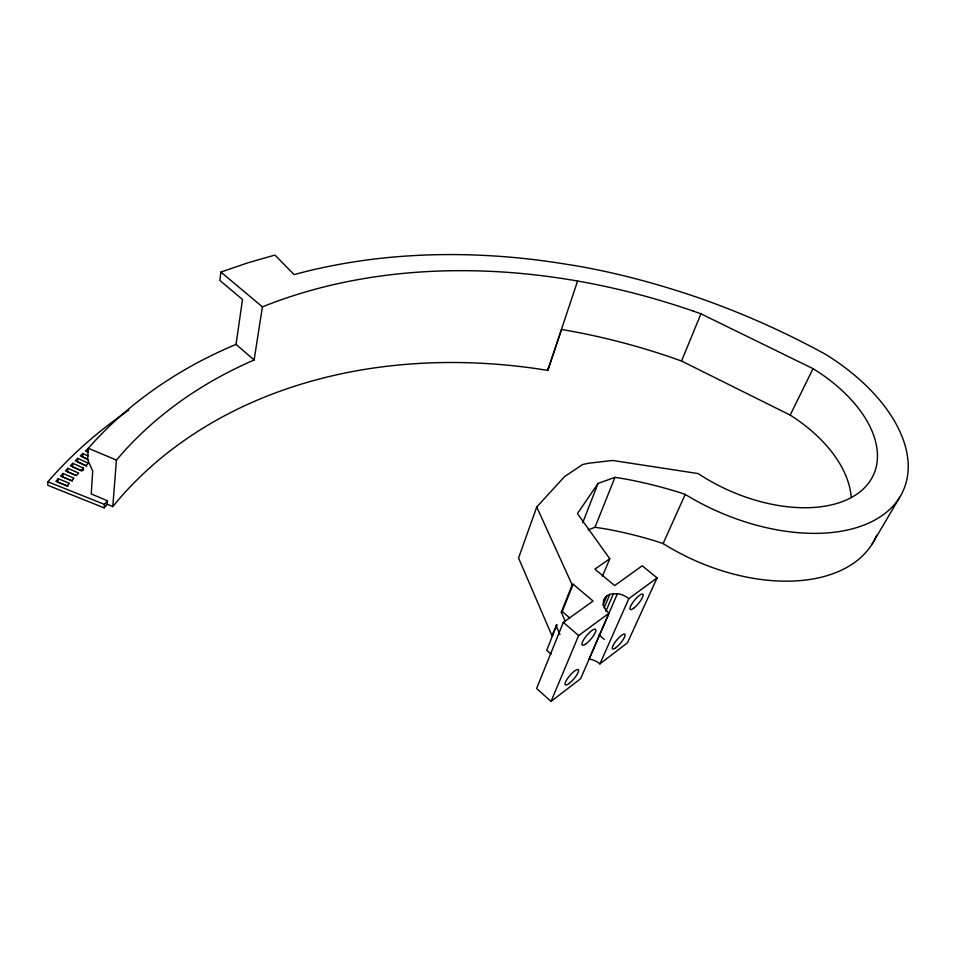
<?xml version="1.0" encoding="UTF-8"?>
<svg xmlns="http://www.w3.org/2000/svg" width="956" height="956" viewBox="0 0 956 956"><rect width="100%" height="100%" fill="white"/><g stroke="black" fill="none" stroke-linecap="round" stroke-linejoin="round"><path stroke-width="1.43" d="M125.965 412.12A620.277 489.974 27.7 0 0 47.92 481.788L47.8 485.29L104.216 507.875L107.215 504.23L107.466 500.777L91.238 493.941L92.708 471.045L87.605 459.669L88.287 448.28L96.03 439.736A593.282 453.574 26.7 0 1 236.036 344.375L242.501 299.503L219.832 280.407L220.908 272.066L247.7 262.864L274.934 255.061L294.101 274.599A616.99 455.128 26 0 1 562.152 263.569L575.715 265.72C616.835 272.807 657.238 283.717 696.721 297.161A617.672 455.665 26 0 1 825.972 354.58A162.377 94.919 24.2 0 1 891.123 508.03A162.377 94.919 24.2 0 1 685.225 494.407L679.668 492.543A379.054 288.377 30.4 0 0 624.232 478.813L614.959 477.343L598.038 483.437L577.436 513.599L609.773 558.782L602.411 576.372M58.256 478.705L55.902 481.358L67.111 485.923L69.394 483.306L58.256 478.705L58.101 482.183L67.984 486.281M63.012 473.447L60.622 476.064L71.688 480.725L74.006 478.155L63.012 473.447L62.857 476.936L72.453 481.047M67.864 468.309L65.426 470.866L76.349 475.61L78.703 473.089L67.864 468.309L67.697 471.786L75.811 475.371M83.339 470.448L83.471 468.129L72.787 463.254L72.608 466.731L81.941 470.985M77.783 458.306L75.273 460.768L85.885 465.692L88.311 463.266L77.783 458.306L77.591 461.784L86.793 466.11M88.048 455.976L82.849 453.467L82.658 456.92L87.833 459.442M87.785 452.176L87.988 448.711L85.419 451.077L87.988 452.343M104.216 507.875L104.479 504.421L107.466 500.777M107.215 504.23L112.784 506.572L116.441 460.063L123.73 451.698A556.261 423.173 26.5 0 1 254.117 359.994L262.41 306.864L220.908 272.066M112.784 506.572L119.882 498.112A538.144 421.417 27.2 0 1 535.503 368.502L547.776 370.366L561.578 329.485A556.595 423.472 26.5 0 1 674.004 358.345L681.52 361.033L790.182 415.083A122.452 74.819 24.7 0 1 851.21 497.299M547.776 370.366L577.591 281.028A578.093 424.106 25.8 0 1 693.208 311.07M693.22 311.07L700.951 313.819L813.042 368.658A126.192 73.684 24.2 0 1 862.623 489.603A126.192 73.684 24.2 0 1 698.167 473.579L612.665 460.469L588.693 463.206L582.646 464.508L564.554 476.602L536.734 507.003L518.558 558.017L551.923 635.597L552.855 634.927M582.694 522.765L598.038 483.437M588.107 529.911L595.014 527.27L614.959 477.343M551.923 635.597L556.954 624.686L546.701 650.295L551.134 654.179M565.283 621.304L561.268 612.198L572.19 584.893L573.146 584.224L593.067 601.049L563.335 622.368L536.615 688.499L551.05 701.417L580.627 678.712L609.032 613.214A16.372 11.532 24.5 0 1 606.941 595.767L609.916 594.262L617.445 593.652A16.372 11.532 24.5 0 1 628.821 598.659L657.071 577.914L642.229 565.785L614.636 585.574L594.883 569.131L609.773 558.782M561.268 612.198L562.224 611.529L573.146 584.224M681.52 361.033L700.951 313.819M551.05 701.417L578.631 635.549L609.032 613.214M602.913 605.184L606.941 595.767M604.061 607.908L609.916 594.262M605.853 611.266L613.501 593.533M617.445 593.652L589.087 659.066A15.631 11.58 25.3 0 1 599.926 663.906L627.495 642.755L657.071 577.914M599.926 663.906L628.821 598.659M595.014 527.27L604.001 528.644A364.379 286.884 31.7 0 1 657.74 541.765L663.117 543.57L685.225 494.407M790.182 415.083L813.042 368.658M872.183 543.952L899.656 497.383M83.471 468.129L81.081 470.603L70.314 465.763L72.787 463.254M82.849 453.467L80.304 455.869L88.155 459.621M47.92 481.788L104.479 504.421M88.287 448.28L116.441 460.063M598.958 634.88L604.288 639.445M562.224 611.529L569.788 618.018M563.335 622.368L578.631 635.549M236.036 344.375L254.117 359.994M536.734 507.003L572.19 584.893M556.01 625.367L559.953 634.449M547.68 368.251L547.919 370.39M262.422 306.876A578.141 424.153 25.8 0 1 577.591 281.028M876.604 535.372A157.549 96.365 24.6 0 1 663.117 543.57M126.921 411.462A620.277 489.974 27.7 0 1 128.845 410.148M586.088 643.711A10.277 2.76 -49.8 0 0 595.839 629.825A10.277 2.76 -49.8 0 0 584.809 637.951A10.277 2.76 -49.8 0 0 586.088 643.711M569.143 683.444A10.002 2.605 -49.4 0 0 578.559 670.072A10.002 2.605 -49.4 0 0 567.709 678.282A10.002 2.605 -49.4 0 0 569.143 683.444M633.601 608.315A9.907 2.581 -50.5 0 0 643.137 594.823A9.907 2.581 -50.5 0 0 632.872 602.388A9.907 2.581 -50.5 0 0 633.601 608.315M615.915 647.69A9.644 2.438 -50.1 0 0 625.128 634.676A9.644 2.438 -50.1 0 0 615.019 642.336A9.644 2.438 -50.1 0 0 615.915 647.69"/></g></svg>
